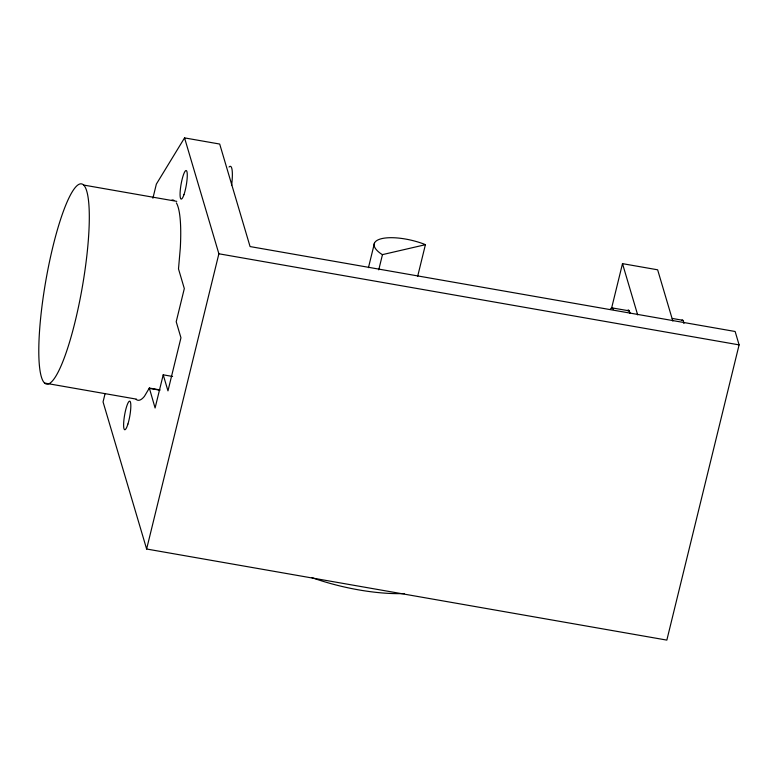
<?xml version="1.0" encoding="UTF-8"?>
<svg xmlns="http://www.w3.org/2000/svg" width="778" height="778" viewBox="0 0 778 778"><rect width="100%" height="100%" fill="white"/><g stroke="black" fill="none" stroke-linecap="round" stroke-linejoin="round"><path stroke-width="1.17" d="M105.069 393.678L103.056 401.915L146.624 549.015L666.843 640.109L739.1 344.878L735.142 331.496L250.069 246.568L219.697 144.047L184.551 137.891L156.359 184.094L152.906 198.225M172.59 376.464L163.215 374.821L155.094 407.993L149.337 388.066L159.889 389.914M146.624 549.015L218.881 253.784L184.551 137.891M368.451 267.671L374.49 243.008M378.74 269.849L382.465 254.63L425.41 244.691L417.669 276.297M611.576 308.253L622.497 263.645L657.643 269.801L672.824 321.032M149.337 388.066L144.445 396.294A101.617 18.516 -80.1 0 1 136.131 399.367M627.749 310.694L628.284 310.305L629.188 311.044L629.791 313.174M612.558 307.991L628.76 310.772M83.645 185.047A101.617 18.516 -80.1 0 1 68.143 346.648A101.617 18.516 -80.1 0 1 40.407 320.439A101.617 18.516 -80.1 0 1 83.645 185.047L176.762 201.356M218.881 253.784L739.1 344.878M149.269 388.339L159.821 390.186M44.482 383.039L136.403 399.133M672.27 318.435L682.86 320.303M425.41 244.691L423.611 243.913A36.294 12.283 13.8 0 0 381.813 238.613A36.294 12.283 13.8 0 0 381.006 253.774L382.465 254.63M622.497 263.645L637.668 314.876M163.215 374.821L167.97 390.867L180.953 337.788L176.207 321.742L184.318 288.57L178.502 268.916L180.292 248.201A101.617 18.516 -80.1 0 0 176.363 202.873M171.977 200.014A101.617 18.516 -80.1 0 1 173.883 200.335M627.71 310.334A21.774 3.968 -80.1 0 1 629.888 313.378M404.443 593.556A101.617 34.388 13.8 0 1 311.852 577.636M229.053 167.017A25.402 4.629 -80.1 0 1 231.62 185.397M610.322 309.255A21.288 3.88 -80.1 0 1 613.297 309.479M681.839 320.225A21.288 3.88 -80.1 0 1 683.901 323.522M183.939 194.704A14.519 2.645 -80.1 0 0 186.652 170.927A14.519 2.645 -80.1 0 0 180.418 188.85A14.519 2.645 -80.1 0 0 183.939 194.704M127.913 424.059A14.519 2.645 -80.1 0 0 129.955 401.254A14.519 2.645 -80.1 0 0 123.809 421.054A14.519 2.645 -80.1 0 0 127.913 424.059"/></g></svg>
